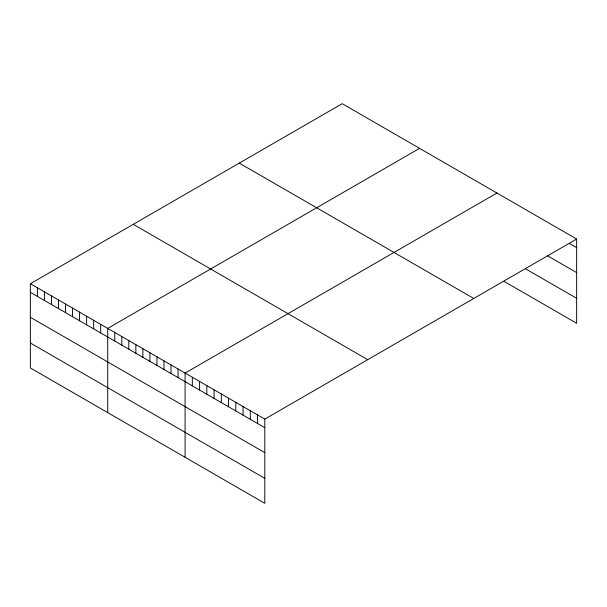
<?xml version="1.0" encoding="UTF-8"?>
<svg xmlns="http://www.w3.org/2000/svg" width="607" height="607" viewBox="0 0 607 607"><rect width="100%" height="100%" fill="white"/><g stroke="black" fill="none" stroke-linecap="round" stroke-linejoin="round"><path stroke-width="0.91" d="M504.182 281.428L576.65 323.265L576.65 239.052L342.204 103.691L30.35 283.735L30.35 367.948L264.796 503.309L264.796 419.096L30.35 283.735M419.566 148.358L107.72 328.402L107.72 412.616M496.936 193.026L185.089 373.07L185.089 457.283M264.796 419.096L576.65 239.052M569.404 243.46L576.65 247.641M547.666 255.858L576.65 272.596M525.92 269.022L576.65 298.31M239.287 163.108L473.741 298.462M133.259 224.324L367.713 359.678M30.35 292.331L264.796 427.685M30.35 317.286L264.796 452.64M30.35 342.993L264.796 478.354M257.55 414.907L257.55 423.504M250.304 410.727L250.304 419.316M243.058 406.546L243.058 415.135M235.812 402.358L235.812 410.954M228.566 398.177L228.566 406.766M221.32 393.989L221.32 402.585M214.074 389.808L214.074 398.397M206.828 385.627L206.828 394.216M199.582 381.439L199.582 390.035M192.336 377.258L192.336 385.847M178.056 369.01L178.056 377.607M171.022 364.951L171.022 373.54M163.989 360.892L163.989 369.481M156.955 356.833L156.955 365.422M149.921 352.766L149.921 361.362M142.888 348.706L142.888 357.303M135.854 344.647L135.854 353.244M128.821 340.588L128.821 349.177M121.787 336.528L121.787 345.117M114.753 332.469L114.753 341.058M100.686 324.343L100.686 332.94M93.653 320.284L93.653 328.873M86.619 316.224L86.619 324.813M79.585 312.165L79.585 320.754M72.552 308.098L72.552 316.695M65.518 304.039L65.518 312.635M58.484 299.979L58.484 308.568M51.451 295.92L51.451 304.509M44.417 291.861L44.417 300.45M37.384 287.794L37.384 296.391"/></g></svg>
